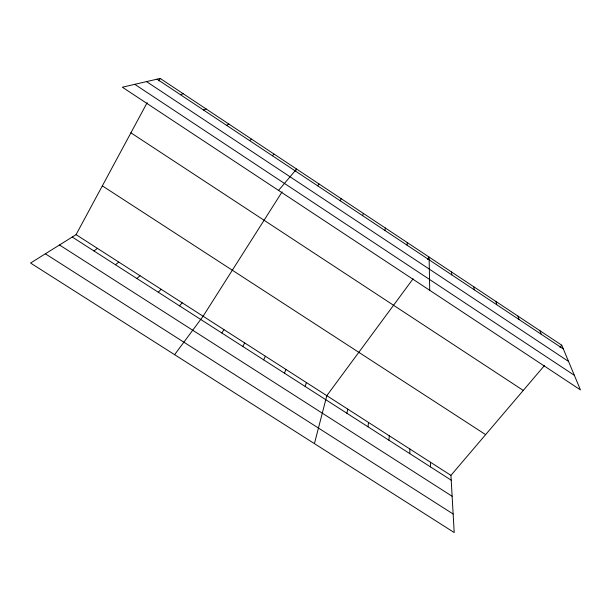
<?xml version="1.0" encoding="UTF-8"?>
<svg xmlns="http://www.w3.org/2000/svg" width="611" height="611" viewBox="0 0 611 611"><rect width="100%" height="100%" fill="white"/><g stroke="black" fill="none" stroke-linecap="round" stroke-linejoin="round"><path stroke-width="0.92" d="M409.775 453.599L409.928 449.047M407.079 245.194L407.285 242.59M388.917 440.218L389.291 435.796M367.967 426.776L368.555 422.476M384.899 230.462L385.358 228.018M346.918 413.273L347.735 409.11M314.421 443.624L326.816 395.676L413.089 278.784M362.613 215.66L363.324 213.384M305.164 386.48L306.424 382.578M284.459 373.191L285.94 369.426M340.212 200.79L341.182 198.674M263.662 359.848L265.365 356.213M544.432 365.577L450.933 475.373L454.21 532.555L30.55 263.036L76.062 234.647L147.159 102.671M158.852 80.965L160.204 78.445L561.769 345.215L580.45 389.902L122.353 87.205L160.204 78.445M242.773 346.445L244.706 342.947M282.106 191.854L203.104 316.231L174.609 354.678M295.082 171.416L296.595 169.048L278.563 190.418M317.705 185.843L318.942 183.896M221.793 332.98L223.954 329.619M427.463 259.316L429.105 257.086L429.724 290.309M179.542 305.874L182.17 302.781M559.982 347.308L561.769 345.215M158.28 292.226L161.136 289.278M272.369 155.736L274.133 154.132M136.917 278.517L140.011 275.714M115.456 264.754L118.786 262.088M93.903 250.922L97.477 248.394M249.532 140.568L251.564 139.14M226.589 125.331L228.896 124.079M203.524 110.018L206.106 108.941M180.352 94.636L183.216 93.727M45.359 253.794L453.148 514.011M72.251 237.03L451.208 480.185M59.504 244.98L452.125 496.254M76.062 234.647L450.933 475.373M102.35 185.859L485.63 434.627M130.914 132.824L523.26 390.429M146.525 81.607L568.543 361.429M134.764 84.333L574.348 375.314M157.065 79.17L563.327 348.942M539.918 330.704L541.231 334.27M517.975 316.124L519.037 319.538M495.918 301.467L496.735 304.721M473.754 286.75L474.319 289.835M451.483 271.948L451.796 274.881M430.472 462.237L430.534 466.926"/></g></svg>
